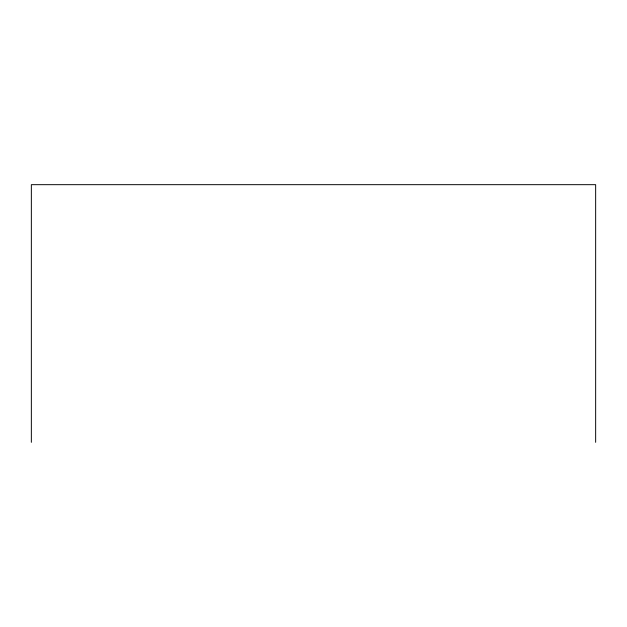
<?xml version="1.0" encoding="UTF-8"?>
<svg xmlns="http://www.w3.org/2000/svg" width="627" height="627" viewBox="0 0 627 627"><rect width="100%" height="100%" fill="white"/><g stroke="black" fill="none" stroke-linecap="round" stroke-linejoin="round"><path stroke-width="0.94" d="M595.65 442.325L595.65 184.675L31.35 184.675L31.35 442.325"/></g></svg>
